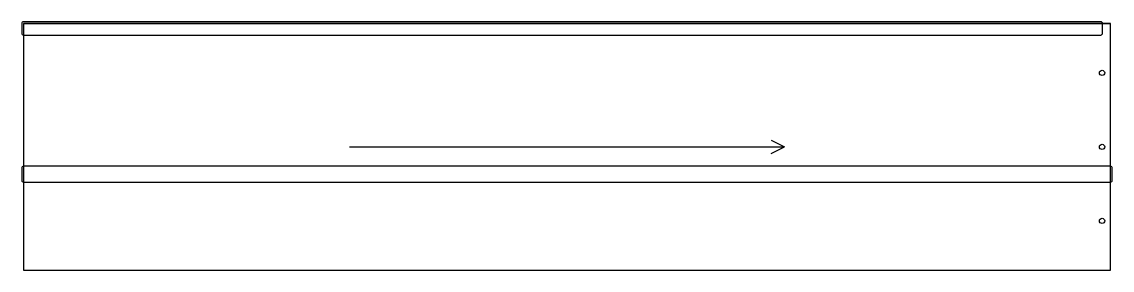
# Model space of a CAD drawing. Header units: millimetres. Extents: x -2 to 1235, y 0 to 282.
import ezdxf

# ---------------------------------------------------------------- set-up
doc = ezdxf.new("R2010")
doc.units = ezdxf.units.MM
for name, color, linetype in [('A_SIDE_GROOVE_10', 7, 'Continuous'), ('A_SIDE_GROOVE_7', 7, 'Continuous'), ('A_SIDE_HOLES_12', 7, 'Continuous'), ('EDGE_BANDING', 7, 'Continuous'), ('GRAIN_DIRECTION', 3, 'Continuous'), ('OUTSIDE_THROUGH', 7, 'Continuous')]:
    doc.layers.add(name, color=color, linetype=linetype)

msp = doc.modelspace()

# ---------------------------------------------------------------- linework, layer by layer
at = {"layer": 'A_SIDE_GROOVE_10'}
msp.add_lwpolyline([(-0.01, 267), (1222, 267, 0.4142136), (1224, 269), (1224, 280.01, 0.4142136), (1222, 282.01), (-0.01, 282.01, 0.4142136), (-2.01, 280.01), (-2.01, 269, 0.4142136)], format="xyb", close=True, dxfattribs=at)
at = {"layer": 'A_SIDE_GROOVE_7'}
msp.add_lwpolyline([(-0.01, 100), (1233.01, 100, 0.4142136), (1235.01, 102), (1235.01, 116, 0.4142136), (1233.01, 118), (-0.01, 118, 0.4142136), (-2.01, 116), (-2.01, 102, 0.4142136)], format="xyb", close=True, dxfattribs=at)
at = {"layer": 'A_SIDE_HOLES_12'}
for centre in [(1223.5, 224), (1223.5, 140), (1223.5, 56)]:
    msp.add_circle(centre, 3, dxfattribs=at)
at = {"layer": 'EDGE_BANDING'}
for p, q in [((0, 280), (1233, 280)), ((1233, 0), (1233, 280)), ((0, 0), (1233, 0))]:
    msp.add_line(p, q, dxfattribs=at)
at = {"layer": 'GRAIN_DIRECTION'}
for p in [(369.9, 140), (848.1, 147.5), (848.1, 132.5)]:
    msp.add_line(p, (863.1, 140), dxfattribs=at)
at = {"layer": 'OUTSIDE_THROUGH'}
msp.add_lwpolyline([(0, 0), (1233, 0), (1233, 280), (0, 280)], close=True, dxfattribs=at)

doc.saveas('drawing.dxf')
